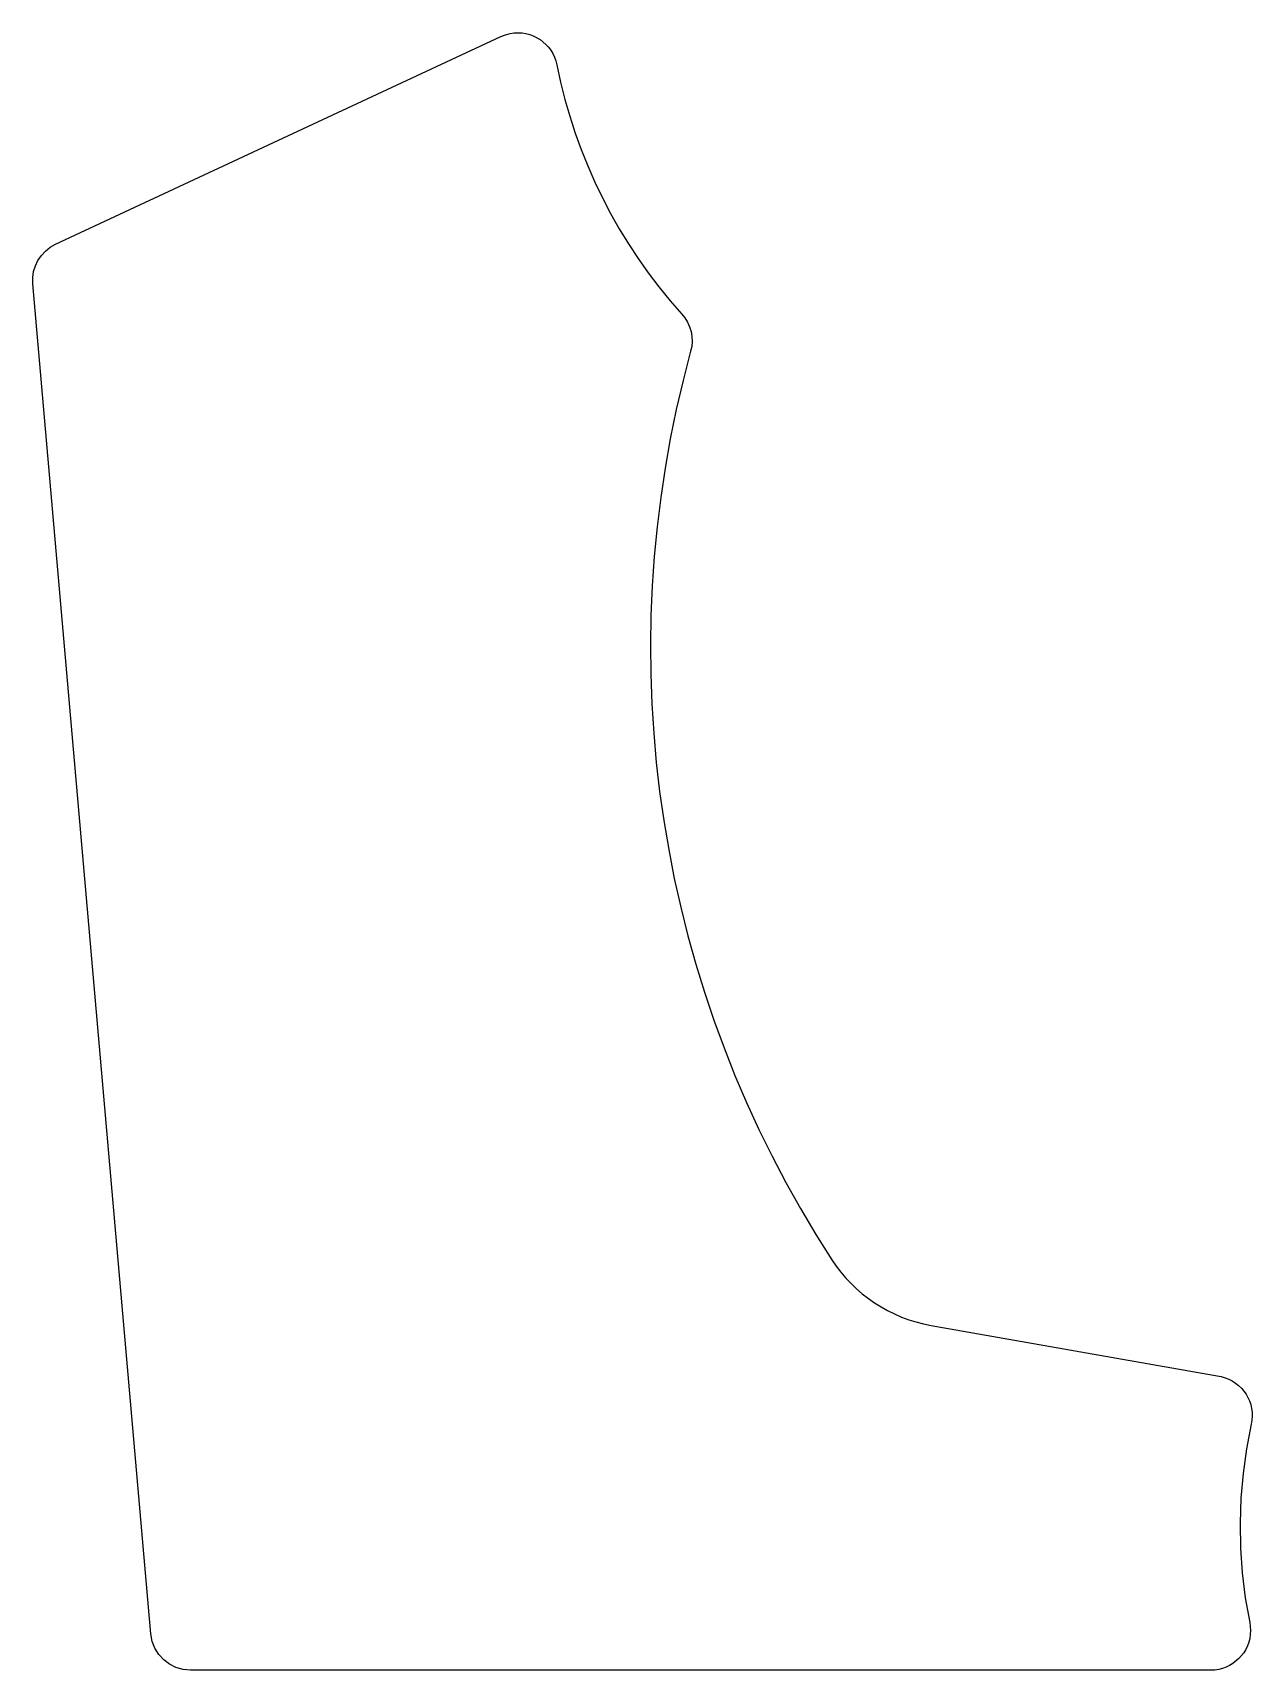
# Model space of a CAD drawing. Extents: x 5 to 495, y 5 to 662.
import ezdxf

# ---------------------------------------------------------------- set-up
doc = ezdxf.new("R2010")
doc.units = 0

msp = doc.modelspace()

# ---------------------------------------------------------------- linework, layer by layer
at = {"layer": 'Layer 1'}
for p, q in [((14.2379, 577.565), (193.0809, 660.9611)), ((193.0809, 660.9611), (194.875169, 661.669476)), ((194.875169, 661.669476), (196.74167, 662.15666)), ((196.74167, 662.15666), (198.362533, 662.392697)), ((198.362533, 662.392697), (199.968027, 662.462757)), ((199.968027, 662.462757), (201.548702, 662.373169)), ((201.548702, 662.373169), (203.095108, 662.130267)), ((203.095108, 662.130267), (204.597796, 661.74038)), ((204.597796, 661.74038), (206.047316, 661.209841)), ((206.047316, 661.209841), (208.749054, 659.75213)), ((208.749054, 659.75213), (211.124725, 657.807786)), ((211.124725, 657.807786), (212.166662, 656.668954)), ((212.166662, 656.668954), (213.098733, 655.427458)), ((213.098733, 655.427458), (213.911489, 654.08963)), ((213.911489, 654.08963), (214.59548, 652.6618)), ((214.59548, 652.6618), (215.141257, 651.150299)), ((215.141257, 651.150299), (215.53937, 649.56146)), ((215.53937, 649.56146), (217.036292, 642.606381)), ((217.036292, 642.606381), (218.764203, 635.719865)), ((218.764203, 635.719865), (220.720396, 628.907306)), ((220.720396, 628.907306), (222.902168, 622.174098)), ((222.902168, 622.174098), (225.306814, 615.525635)), ((225.306814, 615.525635), (227.931629, 608.967312)), ((227.931629, 608.967312), (230.773909, 602.504522)), ((230.773909, 602.504522), (233.830949, 596.14266)), ((233.830949, 596.14266), (237.100044, 589.88712)), ((237.100044, 589.88712), (240.57849, 583.743296)), ((240.57849, 583.743296), (244.263582, 577.716582)), ((7.143281, 571.063931), (8.500517, 573.053036)), ((8.500517, 573.053036), (10.149613, 574.824259)), ((10.149613, 574.824259), (12.069195, 576.34056)), ((12.069195, 576.34056), (14.23789, 577.5649)), ((14.23789, 577.5649), (14.2379, 577.565)), ((244.263582, 577.716582), (248.152615, 571.812373)), ((5.036465, 564.15973), (5.389882, 566.580238)), ((5.389882, 566.580238), (6.099279, 568.893985)), ((6.099279, 568.893985), (7.143281, 571.063931)), ((248.152615, 571.812373), (252.242885, 566.036061)), ((252.242885, 566.036061), (256.531688, 560.393043)), ((5.0604, 561.6695), (5.036465, 564.15973)), ((52.4849, 19.6065), (5.0604, 561.6695)), ((256.531688, 560.393043), (261.016317, 554.888711)), ((261.016317, 554.888711), (265.69407, 549.52846)), ((265.69407, 549.52846), (266.95747, 547.937144)), ((266.95747, 547.937144), (267.997657, 546.21992)), ((267.997657, 546.21992), (268.809169, 544.399806)), ((268.809169, 544.399806), (269.386546, 542.499821)), ((269.386546, 542.499821), (269.724327, 540.542985)), ((269.724327, 540.542985), (269.81705, 538.552317)), ((269.24548, 534.56156), (266.205111, 522.903814)), ((269.659255, 536.550836), (269.24548, 534.56156)), ((269.81705, 538.552317), (269.659255, 536.550836)), ((266.205111, 522.903814), (263.484675, 511.20136)), ((263.484675, 511.20136), (261.083216, 499.460344)), ((261.083216, 499.460344), (258.999779, 487.686912)), ((258.999779, 487.686912), (257.233411, 475.887209)), ((257.233411, 475.887209), (255.783156, 464.067381)), ((255.783156, 464.067381), (254.64806, 452.233575)), ((254.64806, 452.233575), (253.827167, 440.391935)), ((253.827167, 440.391935), (253.319524, 428.548608)), ((253.319524, 428.548608), (253.124176, 416.709739)), ((253.124176, 416.709739), (253.240167, 404.881474)), ((253.240167, 404.881474), (253.666543, 393.069958)), ((253.666543, 393.069958), (254.40235, 381.281339)), ((254.40235, 381.281339), (255.446632, 369.52176)), ((255.446632, 369.52176), (256.798436, 357.797369)), ((256.798436, 357.797369), (258.456805, 346.11431)), ((258.456805, 346.11431), (260.420786, 334.47873)), ((260.420786, 334.47873), (262.689424, 322.896774)), ((262.689424, 322.896774), (265.261764, 311.374588)), ((265.261764, 311.374588), (268.136851, 299.918318)), ((268.136851, 299.918318), (271.313731, 288.534109)), ((271.313731, 288.534109), (274.791449, 277.228108)), ((274.791449, 277.228108), (278.56905, 266.00646)), ((278.56905, 266.00646), (282.64558, 254.87531)), ((282.64558, 254.87531), (287.020084, 243.840805)), ((287.020084, 243.840805), (291.691606, 232.90909)), ((291.691606, 232.90909), (296.659193, 222.086312)), ((296.659193, 222.086312), (301.92189, 211.378615)), ((301.92189, 211.378615), (307.478742, 200.792145)), ((307.478742, 200.792145), (313.328794, 190.333049)), ((313.328794, 190.333049), (319.471092, 180.007472)), ((319.471092, 180.007472), (325.90468, 169.82156)), ((325.90468, 169.82156), (327.666449, 167.260563)), ((327.666449, 167.260563), (329.549163, 164.805683)), ((329.549163, 164.805683), (331.547779, 162.460259)), ((331.547779, 162.460259), (333.657251, 160.227627)), ((333.657251, 160.227627), (335.872536, 158.111125)), ((335.872536, 158.111125), (338.188589, 156.114091)), ((338.188589, 156.114091), (340.600366, 154.239861)), ((340.600366, 154.239861), (343.102821, 152.491773)), ((343.102821, 152.491773), (345.690911, 150.873164)), ((345.690911, 150.873164), (348.359592, 149.387372)), ((348.359592, 149.387372), (351.103818, 148.037733)), ((351.103818, 148.037733), (353.918545, 146.827587)), ((353.918545, 146.827587), (356.79873, 145.760268)), ((356.79873, 145.760268), (359.739327, 144.839116)), ((359.739327, 144.839116), (362.735292, 144.067468)), ((362.735292, 144.067468), (365.78158, 143.44866)), ((365.78158, 143.44866), (481.55558, 123.03486)), ((481.55558, 123.03486), (482.255137, 122.89516)), ((482.255137, 122.89516), (483.83393, 122.458978)), ((483.83393, 122.458978), (485.331852, 121.877028)), ((485.331852, 121.877028), (486.742802, 121.158909)), ((486.742802, 121.158909), (488.060677, 120.314222)), ((488.060677, 120.314222), (489.279378, 119.352566)), ((489.279378, 119.352566), (490.392802, 118.283542)), ((490.392802, 118.283542), (492.279415, 115.86179)), ((492.279415, 115.86179), (493.671705, 113.125765)), ((493.671705, 113.125765), (494.167226, 111.663901)), ((494.167226, 111.663901), (494.520863, 110.152268)), ((494.669452, 105.414764), (494.394537, 103.80006)), ((494.520863, 110.152268), (494.726514, 108.600468)), ((494.778077, 107.0181), (494.669452, 105.414764)), ((494.726514, 108.600468), (494.778077, 107.0181)), ((494.394537, 103.80006), (492.471031, 93.941207)), ((492.471031, 93.941207), (491.073648, 84.015383)), ((491.073648, 84.015383), (490.202554, 74.043488)), ((490.202554, 74.043488), (489.857914, 64.046423)), ((489.857914, 64.046423), (490.039892, 54.045086)), ((490.039892, 54.045086), (490.748654, 44.06038)), ((490.748654, 44.06038), (491.984365, 34.113205)), ((491.984365, 34.113205), (493.747191, 24.22446)), ((493.747191, 24.22446), (493.992989, 22.621001)), ((494.075274, 21.00114), (493.992667, 19.36521)), ((493.992989, 22.621001), (494.075274, 21.00114)), ((53.037147, 16.606112), (52.4849, 19.6065)), ((52.4849, 19.6065), (52.4849, 19.6065)), ((54.113833, 13.837833), (53.037147, 16.606112)), ((55.658474, 11.353425), (54.113833, 13.837833)), ((492.144145, 13.374568), (491.342703, 12.055383)), ((492.817905, 14.773184), (492.144145, 13.374568)), ((493.35594, 16.243191), (492.817905, 14.773184)), ((493.750209, 17.776546), (493.35594, 16.243191)), ((493.992667, 19.36521), (493.750209, 17.776546)), ((57.614587, 9.204652), (55.658474, 11.353425)), ((59.92569, 7.443278), (57.614587, 9.204652)), ((62.535298, 6.121066), (59.92569, 7.443278)), ((485.701739, 6.932376), (484.303092, 6.258646)), ((487.020957, 7.733785), (485.701739, 6.932376)), ((489.38894, 9.687474), (487.020957, 7.733785)), ((491.342703, 12.055383), (489.38894, 9.687474)), ((65.386929, 5.289779), (62.535298, 6.121066)), ((68.4241, 5.00118), (65.386929, 5.289779)), ((478.075074, 5.00134), (68.4241, 5.00118)), ((479.711009, 5.083942), (478.075074, 5.00134)), ((481.299685, 5.326388), (479.711009, 5.083942)), ((482.83306, 5.720637), (481.299685, 5.326388)), ((484.303092, 6.258646), (482.83306, 5.720637))]:
    msp.add_line(p, q, dxfattribs=at)

doc.saveas('drawing.dxf')
